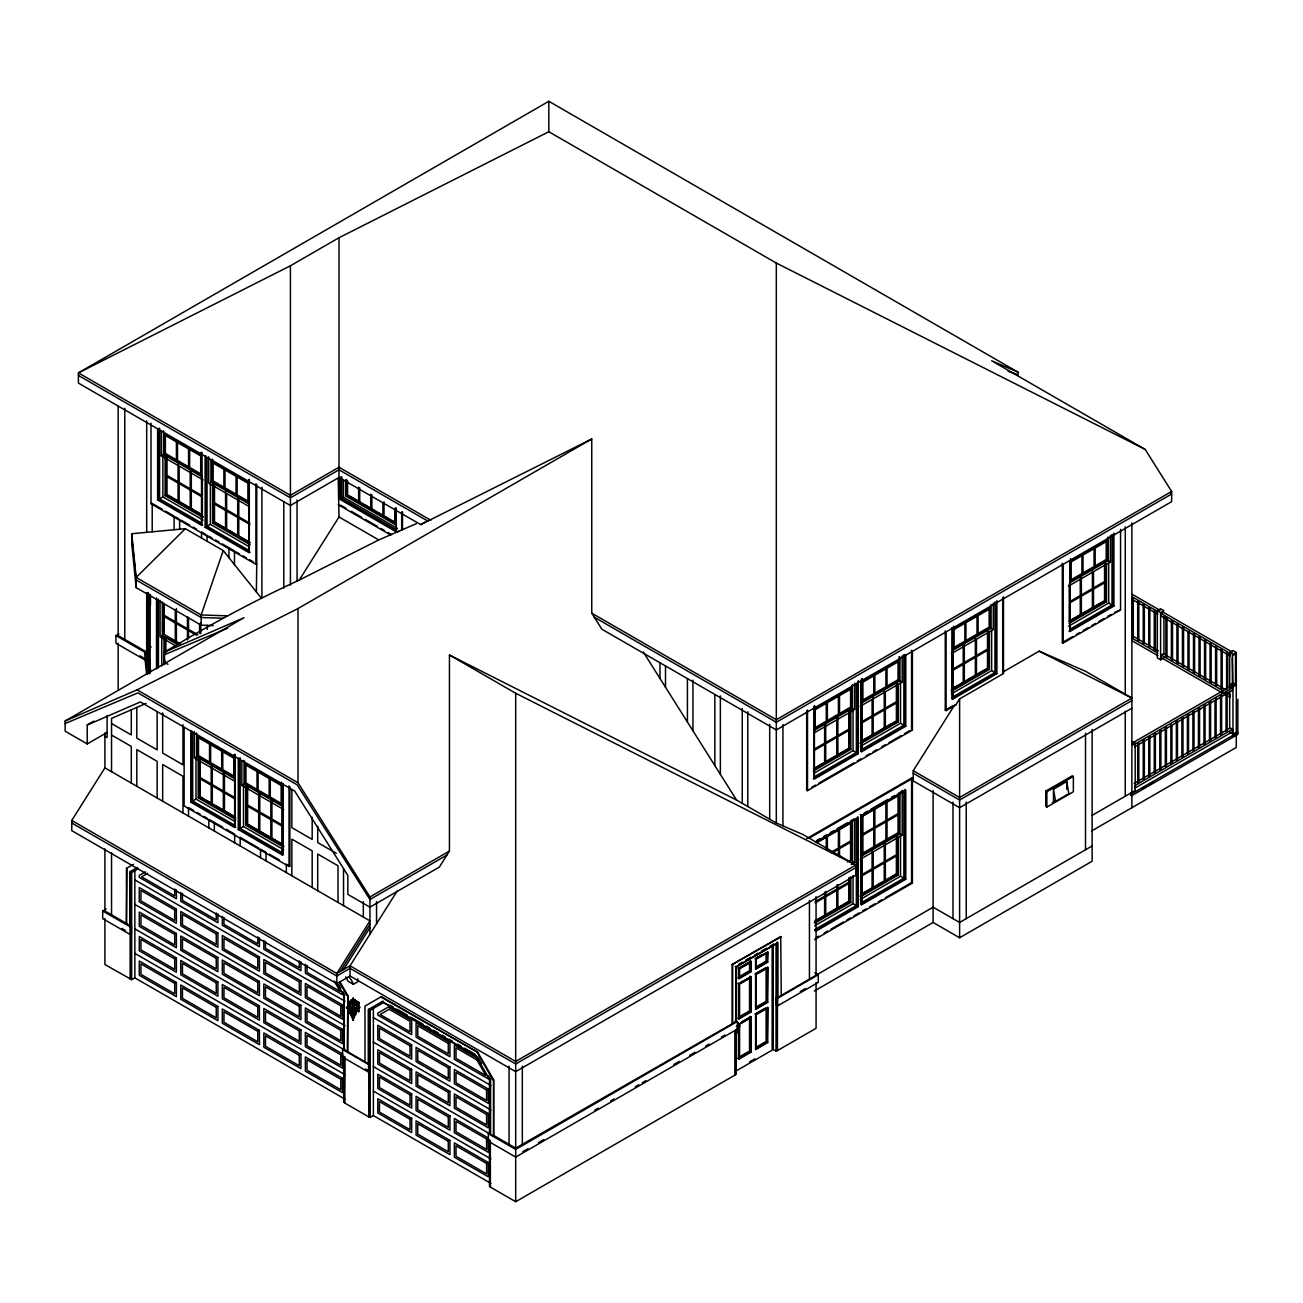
<?xml version="1.0" encoding="UTF-8"?>
<svg xmlns="http://www.w3.org/2000/svg" width="1303" height="1303" viewBox="0 0 1303 1303"><rect width="100%" height="100%" fill="white"/><g stroke="black" fill="none" stroke-linecap="round" stroke-linejoin="round"><path stroke-width="1.5" d="M352.347 1008.701L352.347 1002.74L350.882 1001.893L348.911 1006.73L352.657 1008.603L352.527 1002.675L350.882 1001.893M347.836 1007.887L353.097 1020.265L353.097 1015.688L355.377 1014.369L357.087 1009.516M353.227 998.831L355.719 1000.639L358.358 1007.121L353.097 1010.151L347.836 1007.121L350.458 1000.639L352.657 999.336L353.097 1011.698L346.484 1007.887L349.79 1005.216M353.341 999.092L350.458 1000.639L353.097 1002.154L353.097 999.58M353.422 998.945L352.999 998.049L352.852 999.417M353.65 1002.675L353.536 1008.603L353.65 1002.675L355.214 1001.86L357.266 1006.73L353.536 1008.603M353.194 999.173L353.357 998.098M353.699 1008.652L353.748 1002.707M358.358 1007.121L353.097 1020.265L353.08 1016.763M201.151 625.163L136.163 587.653L131.733 543.937L131.733 533.741L185.352 528.692L223.236 550.566L201.151 614.967L201.151 625.163L213.252 625.57M355.116 1013.832L357.12 1009.011L353.699 1010.981L353.748 1014.744L356.957 1008.88L355.312 1013.978L353.65 1014.679M356.957 1008.375L355.312 1013.115M350.263 1002.919C352.233 996.648 346.077 1014.288 350.979 1001.111M107.107 732.465L87.236 743.948L87.236 724.989L140.398 701.959L294.673 791.019L347.852 875.437L347.852 894.412L369.938 907.149L439.339 867.081L449.437 851.054L449.437 655.002L736.553 800.042L776.311 823.007L802.811 834.474L855.81 865.078L855.81 875.274L515.695 1071.652L350.051 976.012L336.809 983.667L71.779 830.646L71.779 820.45L104.908 767.858L104.908 732.889M167.94 664.302L164.536 662.331L164.536 652.135C208.105 625.603 253.01 601.367 299.25 580.096L339.008 516.982L338.177 478.331M340.164 971.533L369.938 924.25M343.503 969.595L369.938 927.638M397.106 891.105L350.051 965.816L336.809 973.455L71.779 820.45M1131.884 708.246L959.611 807.697L913.24 780.92L913.24 770.724L953.812 706.291M945.261 630.799L945.261 710.151L946.092 710.64L955.718 705.07L959.611 698.88L1003.505 673.537L1003.505 596.904M736.325 1026.438L738.492 1025.266L738.72 1026.503M185.352 528.692L136.163 577.441L136.163 587.653M353.781 1000.232L355.312 1001.013L356.957 1006.128L355.116 1001.176L353.667 1000.329M355.116 1001.176L357.136 1005.981M348.911 1009.141L352.494 1010.998L352.445 1014.744L350.882 1013.995L348.911 1009.141L352.347 1014.825L352.657 1010.867M350.882 1013.995L349.074 1009.011M353.699 1015.656L355.377 1014.369M352.69 999.352L350.816 1000.639L348.536 1007.121L353.097 1009.744L357.657 1007.121L355.377 1000.639L353.504 999.352M1018.148 372.251L548.824 101.292L78.408 372.886L78.408 383.082L290.422 505.499L339.008 477.452L420.722 524.62L591.741 438.964L591.741 613.159L601.823 629.186L776.311 729.924L1171.641 501.671L1171.641 491.475L1145.142 449.388L991.648 360.768L1018.148 372.251L1018.148 374.808L1008.147 371.306M430.821 520.255L339.008 467.24L290.422 495.303L78.408 372.886L290.422 265.779L339.008 237.732L548.824 131.733L776.311 263.059L1145.142 449.388M161.23 431.423L161.23 455.773L162.875 454.812L162.875 496.899L203.089 520.109M163.429 430.772L163.429 454.503L165.09 453.542M151.001 423.166L151.001 503.74L151.832 503.267M157.63 499.929L158.461 499.44L202.633 524.946L201.802 525.418L157.63 499.929L157.63 428.915M159.569 428.231L159.569 498.805L162.875 496.899M165.09 456.083L165.09 495.612L166.751 494.668M210.923 460.171L210.923 481.915L212.568 480.954L212.568 459.21M205.125 456.343L205.125 527.34L205.939 526.852L250.111 552.358M207.047 457.662L207.047 526.217L210.369 524.311L248.824 546.511M212.568 483.511L212.568 523.04L214.229 522.08L226.168 528.969M210.923 481.915L248.466 503.593L249.296 503.105L211.737 481.426L211.737 459.698M339.839 499.277L340.669 498.805L396.992 531.315L396.161 531.803L339.839 499.277L339.839 477.549M341.777 498.169L343.422 497.209L397.545 528.448L395.884 529.409L341.777 498.169L341.777 476.751M345.637 479.993L345.637 495.938L347.298 494.977M146.555 673.863L145.154 660.084L115.951 643.21L115.951 635.571L118.899 633.861M117.058 643.845L118.15 643.21M151.001 503.74L255.909 564.313L256.74 563.841L256.74 484.488M162.305 601.97L162.305 635.571L178.495 643.959M87.236 743.948L65.15 731.195L65.15 720.999L244.036 617.703L164.536 652.135M397.822 531.803L398.637 531.315M299.25 580.096L378.766 539.931L416.308 523.676M420.722 524.62L425.69 521.754M87.236 724.989L93.865 721.162M65.15 720.999L137.092 689.841L297.996 608.55L591.741 438.964M196.558 732.97L196.558 756.701L198.219 755.74M190.759 731.113L190.759 802.127L191.59 801.638L235.762 827.144M192.697 732.449L192.697 801.003L196.004 799.097L234.475 821.297M198.219 758.281L198.219 797.811L199.88 796.866L203.284 798.837M196.558 756.701L234.1 778.363L234.931 777.891L197.388 756.212L197.388 734.469M241.837 761.033L241.837 785.383L243.498 784.422L243.498 826.509L283.712 849.719M244.036 760.398L244.036 784.113L245.697 783.152M133.476 864.329L126.44 868.384L126.44 924.055L131.408 925.961L131.408 933.616L130.023 934.414L102.693 918.631L102.693 910.992L106.195 908.973M137.532 867.391L129.746 871.886L129.746 925.961M138.313 868.743L131.684 872.57L131.684 979.677L104.908 964.546L104.908 918.631M145.366 871.886L139.274 875.404L139.274 877.375L176.377 898.793L176.377 889.868M147.614 873.303L141.571 876.789L174.716 895.927L174.716 888.955M238.254 758.541L238.254 829.539L239.068 829.05L283.24 854.556L283.24 783.559M240.175 757.841L240.175 828.415L243.498 826.509M245.697 785.709L245.697 825.239L247.358 824.278L279.787 842.992M244.036 784.113L281.595 805.791L282.425 805.303L244.866 783.624L244.866 761.897M126.44 924.055L126.994 868.075M102.693 910.992L130.023 926.759L131.408 925.961M238.254 829.539L282.425 855.045L283.24 854.556M184.13 727.367L184.13 805.938L289.038 866.511L289.869 866.039L289.869 786.686M131.684 979.677L134.861 977.853L345.132 1099.243M369.938 934.251L369.938 896.953L449.437 851.054M446.913 855.061L369.938 899.51L297.165 784.813L137.923 692.87L65.15 723.54M1171.641 491.475L776.311 719.712L591.741 613.159M815.238 708.392L826.281 702.024M827.372 701.389L838.415 695.004M839.523 694.369L850.566 688M862.716 680.98L873.759 674.612M874.867 673.977L885.91 667.592M887.017 666.957L898.06 660.588M953.812 628.388L964.855 622.02M965.963 621.368L977.006 615M978.113 614.364L989.156 607.98M1070.871 560.811L1081.913 554.426M1083.021 553.791L1094.064 547.423M1095.171 546.788L1106.214 540.403M345.767 976.859A43.113 24.887 -60 0 1 347.852 981.11L353.374 984.302L357.788 981.745L357.788 978.765M814.847 972.771L818.268 974.742L818.268 982.397L777.679 1005.818L776.311 1005.02L776.311 997.365L777.956 997.365L777.956 942.541L736 966.777L736 1021.601L515.695 1148.155L493.609 1135.402L493.609 1079.731L477.778 1052.303L381.356 996.632L364.97 1006.095L364.97 1061.766L343.976 1049.648L343.976 995.573L344.806 995.085L342.819 991.648M347.298 1051.57L347.852 995.573L339.92 981.859M952.721 649.431L990.264 627.753L990.264 606.009M1069.763 581.838L1107.322 560.176L1107.322 538.432M851.673 686.029L851.673 707.757L814.131 729.436L814.961 729.924L852.504 708.246L852.504 684.531M899.151 656.631L899.151 680.345L861.609 702.024L862.439 702.496L899.982 680.834L899.982 657.103M991.094 604.511L991.094 628.225L953.552 649.904L953.552 626.189M1108.136 536.934L1108.136 560.648L1070.594 582.327L1070.594 558.612M814.489 732.726L854.703 709.516L854.703 683.147M860.224 706.324L902.197 682.104L902.197 655.735M951.337 653.731L993.293 629.496L993.293 603.126M1068.395 586.155L1110.351 561.919L1110.351 535.549M350.882 1001.03L352.347 1000.183M354.546 999.971L358.814 1002.43L352.771 999.092M353.097 1002.154L355.719 1000.639M346.484 1007.887L349.79 1005.981M346.484 1007.121L353.097 1010.933L359.709 1007.121L353.097 1011.698M353.846 1014.825L353.846 1011.128L357.266 1009.141M355.686 1010.151L358.814 1011.551L358.814 1002.43M813.577 749.518L824.62 743.15L824.62 725.299M349.106 1009.516L350.816 1014.369L352.494 1015.656L355.719 1014.369M354.221 1015.688L351.973 1015.672M813.577 750.805L824.62 744.42L824.62 762.271L813.577 768.656M383.001 1001.095L368.277 1009.597L368.277 1063.671L369.938 1063.671L369.938 1071.327L368.554 1072.125L342.608 1057.14L342.608 1049.485L344.806 1049.176L343.976 1049.648M818.463 766.148L821.884 764.177M825.304 762.206L842.357 752.352M845.777 750.381L849.181 748.411L850.843 749.355L850.843 709.842M860.827 741.684L876.186 732.823M879.606 730.853L891.561 723.947M953.649 688.098L957.053 686.127M960.474 684.156L963.878 682.186M967.298 680.215L984.368 670.361M1068.997 621.498L1086.05 611.644M1089.471 609.674L1092.891 607.703M1096.295 605.748L1101.41 602.784M814.18 769.584L850.012 748.883L850.012 711.34M859.964 743.15L897.506 721.471L897.506 683.912M951.06 690.541L988.602 668.879L988.602 631.32M1069.812 621.987L1105.661 601.286L1105.661 563.743M813.3 771.034L850.843 749.355M860.778 743.622L898.337 721.943L898.337 684.401M951.89 691.03L989.433 669.351L989.433 631.792M1068.949 623.453L1106.491 601.774L1106.491 564.215M814.587 772.842L853.058 750.642L856.364 752.548L856.364 683.994M860.322 746.44L900.536 723.23L903.859 725.136L903.859 654.562M951.434 693.847L991.648 670.622L994.955 672.543L994.955 601.97M1068.476 626.271L1108.69 603.045L1112.013 604.95L1112.013 534.377M856.364 752.548L814.408 776.783L814.408 706.193M903.859 725.136L861.886 749.355L861.886 678.782M994.955 672.543L952.998 696.763L952.998 628.209M1112.013 604.95L1070.04 629.186L1070.04 560.632M813.3 778.689L857.472 753.183L858.302 753.671L858.302 680.638M860.778 680.28L860.778 751.277L904.95 725.771L905.78 726.26L905.78 655.246M951.89 627.671L951.89 698.685L996.062 673.179L996.893 673.651L996.893 600.618M1068.949 631.092L1113.12 605.602L1113.935 606.074L1113.935 533.041M858.302 753.671L814.131 779.161L814.131 706.145M860.778 751.277L861.609 751.75L905.78 726.26M951.89 698.685L952.721 699.157L996.893 673.651M1113.935 606.074L1069.763 631.58L1069.763 560.567M1003.505 673.537L1002.691 672.218L1039.126 651.174L1085.513 671.257L1131.884 698.033L959.611 797.501L913.24 770.724M342.608 1057.14L343.976 1056.342M811.916 787.142L815.417 785.123M818.919 783.103L853.888 762.906M857.374 760.887L860.876 758.867M866.12 755.838L869.622 753.818M873.108 751.815L876.61 749.795M881.854 746.766L885.356 744.746M888.858 742.726L901.09 735.658M904.591 733.638L909.836 730.608M945.261 710.151L953.275 705.526M1062.32 563.222L1062.32 642.574L1072.76 636.548M1076.229 634.545L1079.715 632.525M1083.2 630.522L1088.412 627.509M1091.898 625.489L1095.383 623.486M1098.852 621.482L1104.081 618.469M1107.55 616.449L1111.036 614.446M1114.521 612.443L1120.564 609.902L1120.564 529.311M806.671 710.803L806.671 790.172L807.502 790.644L912.409 730.071L912.409 651.5M1062.32 642.574L1063.15 643.047L1120.564 609.902M342.608 1049.485L368.554 1064.47L369.938 1063.671M1157.308 610.716L1160.615 608.794L1163.937 610.716L1160.615 612.622L1157.308 610.716L1157.308 657.885L1160.615 659.807L1163.937 657.885M365.361 1069.014L369.938 1071.327M1161.168 613.583L1230.211 653.438L1230.211 655.995L1161.168 616.124L1161.168 613.583L1163.384 612.312L1232.426 652.168M344.529 1056.977L344.529 1102.892L344.806 1056.831M806.671 838.627L911.579 778.054L912.409 778.526L912.409 883.092L814.489 939.626M809.244 838.09L912.409 778.526M816.704 840.484L820.092 838.529M823.496 836.559L826.884 834.604M830.288 832.633L833.692 830.679M837.08 828.708L847.276 822.828M850.68 820.874L854.068 818.903M864.182 813.072L867.586 811.101M870.974 809.147L887.962 799.342M891.366 797.371L894.77 795.416M898.158 793.446L903.256 790.514M815.825 841.95L858.302 817.421L858.302 906.676L815.825 931.205M816.15 842.08L856.364 818.854L856.364 905.569L814.408 929.788M903.859 791.442L861.886 815.662L861.886 902.376L903.859 878.157L903.859 791.442L902.197 790.481M816.655 842.422L852.504 821.721L852.504 861.25L851.673 860.778L851.673 821.248M862.439 855.517L862.439 815.987L899.982 794.309L899.982 833.839L862.439 855.517L861.609 855.045L899.151 833.366L899.151 793.836M816.818 842.65L826.281 837.194L826.281 849.084M1226.758 692.887L1230.211 694.89L1230.211 697.431L1161.168 657.575L1161.168 655.018L1163.384 653.748L1225.52 689.629M380.802 996.958L477.778 1052.303M344.529 1102.892L368.83 1116.915L370.215 1117.388L373.375 1115.563L490.889 1183.401M832.112 851.673L838.415 848.025L838.415 830.174L827.372 836.542L827.372 850.436M832.112 852.944L838.415 849.295L838.415 855.257M847.422 861.967L850.566 860.143L850.566 842.292L839.523 848.66L839.523 856.592M1131.884 700.591L959.611 800.042L913.24 773.265M851.217 864.557L854.703 862.537L854.703 819.929M860.224 859.345L902.197 835.109L902.197 792.517M855.81 867.635L515.695 1063.997L350.051 968.357L336.809 976.012L71.779 823.007M490.579 1079.242L490.579 1133.333L489.749 1133.805L489.749 1079.731L490.579 1079.242L488.592 1075.806M1229.657 687.87L1229.657 652.494L1232.98 650.572L1236.286 652.494L1236.286 732.123L1232.98 734.029L1229.657 732.123M493.609 1135.402L493.609 1079.731M1229.657 652.494L1232.98 654.399L1236.286 652.494M1232.377 685.248L1232.377 655.328L1235.505 654.204L1235.505 684.368M815.157 901.627L824.62 896.155L824.62 892.197M815.157 902.898L824.62 897.441L824.62 915.292L815.157 920.749M732.139 1023.197L732.139 964.546L780.725 936.482L781.279 995.459L777.956 997.365M732.139 964.546L781.279 936.808M738.671 964.269L742.173 962.249M745.658 960.23L750.903 957.2M754.404 955.18L757.906 953.161M761.392 951.157L766.636 948.128M770.138 946.108L773.64 944.089M815.059 921.123L840.663 906.351M844.067 904.38L847.487 902.409M862.537 893.711L872.782 887.799M877.896 884.851L881.317 882.88M884.721 880.909L888.141 878.939M891.561 876.968L896.676 874.004L898.337 874.965L898.337 837.406M814.18 922.589L850.012 901.904L850.012 878.189M859.964 896.155L897.506 874.492L897.506 836.933M815.01 923.061L850.843 902.376L850.843 876.691M860.778 896.643L898.337 874.965M756.782 957.64L761.994 954.627M1045.755 791.116L1072.255 775.822L1073.363 776.458L1073.363 791.768L1046.863 807.062L1045.755 806.427L1045.755 791.116L1046.863 791.768L1073.363 776.458M737.938 967.885L739.045 968.52L751.179 961.516L751.179 971.712L739.045 978.716L737.938 978.081L750.072 971.077L751.179 971.712M755.056 958.633L767.744 951.939L767.744 962.151L755.593 969.155L767.19 961.826L767.744 951.939M814.587 925.863L853.058 903.647L856.364 905.569M860.322 899.461L900.536 876.235L903.859 878.157M1132.437 742.987L1230.211 686.534L1232.426 687.821L1232.426 690.362L1134.652 746.814L1134.652 744.257L1232.426 687.821M1053.475 789.211L1066.734 781.556L1068.835 793.706L1055.593 801.361L1053.475 800.693L1053.475 789.211L1055.593 801.361M1131.884 745.218L1135.19 743.313L1135.19 790.481L1091.93 815.466M1232.98 686.86L1236.286 684.938L1232.98 683.033L1229.657 684.938L1232.98 686.86L1232.98 734.029M814.994 930.717L857.472 906.204L858.302 906.676M860.778 904.298L904.95 878.792L905.78 879.264L905.78 790.009L861.609 815.515L861.609 904.771L860.778 904.298L860.778 815.026M861.609 904.771L905.78 879.264M756.229 967.526L766.636 961.516L767.744 962.151M815.417 938.127L818.919 936.108M824.164 933.078L827.649 931.075M831.151 929.055L843.399 921.987M846.885 919.967L850.387 917.947M853.888 915.928L859.133 912.898M862.619 910.878L866.12 908.859M869.622 906.839L874.867 903.81M878.369 901.79L881.854 899.77M885.356 897.751L911.579 882.62L912.409 883.092M740.218 982.511L751.179 976.81L751.179 1011.877L739.045 1018.897L737.938 1018.246L748.345 1012.236M765.464 967.934L755.056 973.944L767.744 967.249L767.744 1002.316L755.593 1009.32L767.19 1001.991L767.744 967.249M1052.384 802.599L1055.691 800.693M737.938 983.179L739.045 983.83L751.179 976.81M736 1021.601L735.169 1021.129L737.384 1021.438L737.384 1029.093L515.695 1157.08L488.364 1141.298L488.364 1133.643L490.579 1133.333M488.364 1141.298L489.749 1140.5M1134.18 783.429L1230.211 727.986L1232.426 729.257L1232.426 731.797L1134.652 788.25L1134.652 785.709L1232.426 729.257M756.229 1007.691L766.636 1001.681L767.744 1002.316M488.364 1133.643L515.695 1149.425L737.384 1021.438M776.311 997.365L777.679 998.163L818.268 974.742M1237.85 699.288L1237.85 734.403L1131.884 795.596L1130.776 794.944L1130.776 793.038L1131.884 793.674L1237.85 732.498M1130.776 794.944L1131.884 794.309M1142.324 788.282L1145.809 786.279M1149.279 784.259L1152.764 782.256M1210.194 749.111L1213.663 747.091M1232.801 736.048L1236.286 734.029L1236.286 747.433L1091.784 830.858M741.961 1021.666L750.626 1016.666L750.626 1051.716L738.492 1058.736L738.492 1023.034M765.464 1008.099L755.056 1014.109L767.744 1007.414L767.744 1042.481L755.593 1049.485L767.19 1042.156L767.744 1007.414M737.938 1023.36L739.045 1023.995L751.179 1016.975L751.179 1052.042L739.045 1059.062L737.938 1058.427L750.072 1051.407L751.179 1052.042M522.731 1151.738L528.008 1148.692M538.546 1142.617L543.823 1139.571M594.803 1110.123L598.321 1108.104M610.635 1101.002L614.153 1098.966M635.245 1086.783L638.763 1084.747M642.281 1082.728L645.783 1080.692M673.912 1064.453L679.189 1061.408M689.743 1055.316L695.02 1052.27M705.558 1046.179L709.076 1044.159M721.39 1037.058L724.908 1035.022M800.254 991.518L805.515 988.472M735.169 1033.865L738.492 1031.96M814.359 991.013L933.111 922.459L959.611 937.769L1092.126 861.25L1092.126 729.419M490.303 1187.049L490.303 1141.135L490.303 1187.049L515.695 1201.708L735.446 1074.828L735.446 1030.934M1092.126 845.956L959.611 922.459L933.111 907.165L781.279 995.459M756.229 1047.856L764.91 1042.84M749.697 1061.831L754.877 1058.834M735.25 1071.441L773.265 1049.501L776.034 1051.081L777.419 1050.609L816.069 1028.295L816.069 982.397M735.169 1030.771L735.169 1074.682L736.276 1074.047L736.276 1029.582M227.569 628.225L164.536 654.692M146.05 703.425L111.537 718.376L111.537 771.685M352.527 1002.675L352.494 1008.652M348.911 1006.73L351.077 1001.828L349.074 1006.682L352.657 1008.603M148.135 592.604L148.135 647.054L151.246 646.956M146.864 592.702L146.864 647.477L148.037 647.428L150.285 669.514M227.39 615.847L201.151 614.967L136.163 577.441L131.733 533.741M223.35 618.257L201.151 617.508L136.163 579.998L131.733 536.282M350.882 1013.115L349.237 1008.375M357.266 1006.73L355.116 1001.828L357.12 1006.682M1039.126 651.174L1131.884 698.033M449.437 655.002L515.695 693.261L855.81 865.078L515.695 1061.44L350.051 965.816L350.051 976.012M355.963 1009.988L358.814 1011.551M1170.811 493.544L1171.641 494.016L776.311 722.269L594.266 617.166M1106.491 559.687L1108.136 560.648M1108.69 560.974L1110.351 561.919M1132.454 594.445L1160.061 610.39M1131.965 596.725L1157.862 611.661M1131.965 599.266L1157.862 614.218M1232.377 657.885L1232.98 685.443M1104.83 600.813L1106.491 601.774M1132.454 635.897L1158.334 650.832M1131.965 638.161L1157.862 653.112M1161.168 655.018L1223.305 690.899M1131.965 640.718L1157.862 655.653M989.433 627.264L991.094 628.225M991.648 628.551L993.293 629.496M1131.884 741.391L1135.19 743.313M987.772 668.39L989.433 669.351M954.887 704.597L955.718 705.07M898.337 679.873L899.982 680.834M902.197 682.104L900.536 681.143L900.536 723.23M896.676 720.999L898.337 721.943M912.409 730.071L911.579 729.599L911.579 650.246M850.843 707.285L852.504 708.246M428.296 521.347L339.008 469.797L290.422 497.844L78.408 375.443M350.719 496.964L360.996 502.893M364.433 504.88L374.71 510.809M378.131 512.779L381.567 514.766M384.988 516.737L388.424 518.724M391.845 520.695L395.265 522.682M396.161 524.148L346.468 495.466L346.468 479.52M345.637 495.938L395.33 524.62L395.33 508.691M340.751 505.238L345.995 508.251M351.24 511.281L361.713 517.324M365.198 519.343L377.414 526.396M380.916 528.415L384.401 530.435M387.887 532.455L391.389 534.458L390.558 534.947L338.177 504.701M898.337 832.878L899.982 833.839M902.197 835.109L900.536 834.164L900.536 876.235M860.224 814.717L862.439 815.987M339.008 516.982L378.766 539.931M858.302 817.421L857.472 816.948L857.472 906.204M165.367 434.257L176.41 440.626M177.517 441.261L188.56 447.646M189.652 448.281L200.695 454.649M212.845 461.669L223.888 468.038M224.996 468.673L236.038 475.058M237.146 475.693L248.189 482.061M201.802 475.693L164.259 454.014L164.259 432.27M163.429 454.503L200.971 476.165L200.971 452.45M161.23 455.773L203.187 479.993M248.922 506.395L208.708 483.185L208.708 456.816M853.058 861.576L854.703 862.537M249.834 523.187L238.791 516.819L238.791 498.968M249.834 524.474L238.791 518.089L238.791 535.94L249.834 542.325M168.445 495.645L171.866 497.616M175.27 499.586L192.339 509.44M195.759 511.411L199.164 513.382M229.589 530.94L232.993 532.911M236.413 534.881L239.833 536.852M243.238 538.823L250.062 542.765M203.463 516.819L165.921 495.14L165.921 457.581M249.231 543.253L213.399 522.552L213.399 485.009M165.09 495.612L202.633 517.291M212.568 523.04L250.111 544.703M159.569 498.805L201.525 523.04L201.525 452.45M207.047 526.217L249.02 550.452L249.02 479.879M205.125 527.34L249.296 552.83L249.296 479.39M850.843 902.376L849.181 901.415L849.181 877.701M162.305 509.31L152.207 503.479L152.207 531.819M165.676 511.265L174.113 516.118L174.113 529.751M175.482 516.916L178.25 518.513M181.312 520.288L189.733 525.158M193.105 527.096L196.476 529.034M205.662 534.344L201.525 531.966L201.525 538.041M208.741 536.119L212.112 538.058M215.467 540.012L218.839 541.95M222.21 543.905L234.475 550.974L234.475 564.606M236.152 551.951L239.524 553.889M242.895 555.844L246.267 557.782M249.639 559.736L253.01 561.674M256.74 563.841L256.382 591.953M197.991 634.822L188.528 629.365L188.528 617.459M196.427 635.18L188.528 630.636L188.528 638.568M751.179 961.516L750.072 960.865L750.072 971.077M181.117 644.203L176.394 641.467L176.394 623.616L187.437 630L187.437 639.92M162.305 635.571L179.374 645.425M735.169 966.289L736 966.777M175.84 645.93L160.09 636.841L160.09 600.341M148.884 673.7L146.685 652.037L118.15 635.571L118.15 406.422M115.951 635.571L145.154 652.428L147.353 674.091M139.975 655.816L145.008 658.715M751.179 1011.877L750.072 1011.242L750.072 976.175M751.179 1016.975L750.072 1016.34L750.072 1051.407M766.636 1041.846L767.744 1042.481M137.092 689.841L297.996 782.745L369.938 896.953M198.496 736.456L209.539 742.824M210.646 743.459L221.689 749.844M222.78 750.479L233.823 756.848M245.974 763.867L257.017 770.236M258.124 770.887L269.167 777.256M270.275 777.891L281.318 784.276M234.573 781.181L194.359 757.971L194.359 731.602M241.837 785.383L283.793 809.619M111.537 723.54L131.294 734.957L131.294 709.809M336.321 853.318L317.704 842.569L317.704 826.281M235.485 797.973L224.442 791.605L224.442 773.754M235.485 799.244L224.442 792.875L224.442 810.727L235.485 817.095M111.537 735.022L131.294 746.424L131.294 783.087M104.908 736.293L107.107 737.563L107.107 715.396M206.705 800.808L210.109 802.778M215.239 805.726L235.713 817.551M234.882 818.023L199.05 797.338L199.05 759.779M284.07 846.429L246.528 824.75L246.528 787.207M198.219 797.811L235.762 819.489M245.697 825.239L283.24 846.901M192.697 801.003L234.654 825.239L234.654 754.649M240.175 828.415L282.148 852.651L282.148 784.08M190.759 802.127L234.931 827.617L234.931 754.176M193.577 810.433L188.495 807.502L188.495 816.118M196.965 812.388L200.353 814.359M203.74 816.313L207.128 818.268M210.19 820.043L222.797 827.307M226.185 829.262L234.654 834.164L234.654 842.764M258.808 848.106L240.175 837.34L240.175 845.956M269.412 854.214L279.559 860.078M287.523 864.671L289.869 866.039M104.908 767.858L369.938 920.863L336.809 973.455L336.809 983.667M389.939 1005.102L393.408 1007.105M396.878 1009.108L407.285 1015.118M410.754 1017.122L422.905 1024.125M426.374 1026.129L429.843 1028.132M433.313 1030.136L438.508 1033.149M441.978 1035.152L445.447 1037.139M448.916 1039.142L452.385 1041.146M457.597 1044.159L461.067 1046.162M464.536 1048.166L474.944 1054.176M382.17 1001.567L475.856 1055.658L489.749 1079.731M476.214 1056.179L383.457 1002.626L370.215 1010.281L370.215 1117.388M477.566 1058.394L454.356 1045.006L454.356 1059.29L488.234 1078.835L488.234 1076.864M355.686 1004.792L359.709 1007.121M355.686 1005.574L359.709 1007.887M134.861 879.916L345.132 1001.323M373.375 1017.627L490.889 1085.48M350.458 1014.369L353.097 1015.688M134.861 904.396L345.132 1025.803M373.375 1042.107L490.889 1109.961M126.994 923.729L104.908 910.992L104.908 848.872M134.861 928.876L343.373 1049.273M364.97 1061.766L368.277 1063.671M373.375 1066.587L493.055 1135.727M121.83 928.404L125.218 930.358M134.861 953.373L345.132 1074.763M373.375 1091.083L490.889 1158.921M344.806 1102.729L343.699 1102.094L343.699 1057.629M490.579 1186.886L489.472 1186.251L489.472 1139.767M350.816 1014.369L352.494 1015.656M223.236 550.566L261.121 597.882M643.307 651.989L736.553 800.042M477.224 1052.612L493.055 1080.057M477.664 1056.896L481.638 1063.769M339.366 982.185L347.298 995.899M338.845 984.775L340.832 988.211M336.044 981.81L343.976 995.573M334.138 980.98L340.164 991.436L307.019 972.299L307.019 965.328M350.263 1011.356L350.979 1013.148M148.135 647.054L150.594 671.354M146.864 647.477L149.519 673.57L149.519 594.461M146.685 659.676L147.288 665.589M353.097 1010.933L353.097 1015.9M1232.98 654.399L1232.98 655.67M1229.657 690.834L1229.657 728.198M1227.719 653.275L1227.719 688.277M1227.149 692.137L1227.149 731.016L1226.042 731.667L1226.042 692.773M1226.612 652.64L1226.612 689.58M1222.198 650.083L1222.198 688.978L1221.09 688.342L1221.09 649.448M1221.628 695.313L1221.628 734.208L1220.52 734.843L1220.52 695.949M1216.676 646.907L1216.676 685.785L1215.569 685.15L1215.569 646.255M1216.106 698.506L1216.106 737.4L1214.999 738.035L1214.999 701.095M1205.633 640.522L1205.633 679.417L1204.526 678.782L1204.526 639.887M1205.063 704.874L1205.063 743.769L1203.956 744.404L1203.956 705.526M1200.112 637.33L1200.112 676.224L1199.004 675.589L1199.004 636.695M1194.59 634.154L1194.59 673.048L1193.483 672.397L1193.483 633.519M1194.02 711.259L1194.02 750.153L1192.913 750.789L1192.913 711.894M1189.069 630.961L1189.069 669.856L1187.961 669.221L1187.961 632.264M1182.977 717.627L1182.977 756.522L1181.886 757.157L1181.886 718.279M1178.026 624.593L1178.026 663.471L1176.918 662.836L1176.918 623.942M1177.456 720.82L1177.456 759.714L1176.365 760.349L1176.365 721.455M1171.934 725.95L1171.934 762.906L1170.843 763.542L1170.843 724.647M1166.983 618.208L1166.983 657.103L1165.876 656.468L1165.876 617.573M1166.413 727.204L1166.413 766.083L1165.322 766.718L1165.322 727.84M1163.937 616.612L1163.937 653.959M1160.615 612.622L1160.615 659.807M1155.37 611.498L1155.37 650.392L1154.263 649.757L1154.263 610.863M1155.37 733.573L1155.37 772.467L1154.279 773.102L1154.279 734.208M1144.327 605.129L1144.327 644.024L1143.22 643.373L1143.22 604.494M1144.327 739.941L1144.327 778.836L1143.236 779.471L1143.236 740.593M1138.806 601.937L1138.806 640.832L1137.698 640.196L1137.698 601.302M1133.284 598.745L1133.284 637.639L1132.177 637.004L1132.177 598.11M1131.884 522.992L1131.884 792.403M1131.884 793.674L1131.884 807.697M1125.255 526.803L1125.255 694.971M1125.255 711.161L1125.255 796.231M1113.12 534.588L1113.12 605.602M1108.69 562.977L1108.69 603.045M1104.553 563.678L1104.553 581.529L1093.51 587.897L1093.51 572.033M1092.403 570.681L1092.403 588.549L1081.36 594.917L1081.36 577.066M1085.513 733.247L1085.513 849.784M1080.252 577.701L1080.252 595.552L1069.209 601.937L1069.209 584.07M1066.734 781.556L1066.734 789.211M1063.15 564.476L1063.15 643.047M1046.863 791.768L1046.863 807.062M1002.691 597.523L1002.691 672.218M996.062 602.181L996.062 673.179M991.648 630.554L991.648 670.622M987.495 631.255L987.495 649.106L976.452 655.49L976.452 639.61M975.361 638.275L975.361 656.126L964.318 662.494L964.318 644.643M966.24 802.094L966.24 918.631M963.21 645.278L963.21 663.129L952.167 669.514L952.167 651.663M959.611 698.88L959.611 937.769M952.998 802.094L952.998 918.631M952.721 628.16L952.721 699.157M946.092 632.053L946.092 710.64M933.111 790.628L933.111 922.459M911.579 778.054L911.579 882.62M904.95 654.774L904.95 725.771M904.95 789.537L904.95 878.792M896.399 683.847L896.399 701.698L885.356 708.083L885.356 692.219M896.399 836.868L896.399 854.719L885.356 861.104L885.356 843.236M884.248 690.867L884.248 708.718L873.205 715.086L873.205 697.235M884.248 843.888L884.248 861.739L873.205 868.107L873.205 852.243M872.098 699.858L872.098 715.738L861.055 722.106L861.055 704.255M872.098 850.892L872.098 868.743L861.055 875.127L861.055 857.276M862.439 678.782L862.439 702.496M861.609 678.716L861.609 751.75M857.472 682.186L857.472 753.183M853.058 708.555L853.058 750.642M853.058 875.6L853.058 903.647M849.181 712.839L849.181 748.411M848.921 711.275L848.921 729.126L837.878 735.495L837.878 717.644M848.921 878.173L848.921 882.131L837.878 888.516L837.878 884.542M836.77 718.279L836.77 736.13L825.727 742.515L825.727 724.663M836.77 885.177L836.77 889.151L825.727 895.519L825.727 891.561M816.069 896.594L816.069 974.742M814.961 706.193L814.961 729.924M809.44 900.422L809.44 978.569M807.502 710.054L807.502 790.644M782.94 724.468L782.94 825.874M777.679 998.163L777.679 1005.818M777.419 1004.711L777.419 1050.609M777.142 942.069L777.142 996.893M777.142 1004.548L777.142 1050.446M776.311 263.059L776.311 823.007M776.034 1051.081L776.034 943.975L736.276 966.924L736.276 1021.487M773.265 944.398L773.265 1049.501M772.158 945.783L772.158 1048.85M769.682 724.37L769.682 819.18M755.593 958.959L755.593 969.155M755.593 974.253L755.593 1009.32M755.593 1014.434L755.593 1049.485M750.626 976.484L750.626 1011.551L738.492 1018.571L738.492 983.504M747.775 711.731L747.775 806.524M742.254 708.539L742.254 803.348M739.045 968.52L739.045 978.716M739.045 983.83L739.045 1018.897M739.045 1023.995L739.045 1059.062M732.693 964.855L732.693 1023.506M720.364 695.867L720.364 774.34M714.842 694.776L714.842 765.561M692.935 680.133L692.935 730.788M687.414 678.537L687.414 722.025M665.507 665.719L665.507 687.251M659.986 662.69L659.986 678.488M548.824 101.292L548.824 131.733M522.324 1066.18L522.324 1144.327M515.695 693.261L515.695 1148.155M515.695 1149.425L515.695 1201.708M509.066 1066.18L509.066 1144.327M489.472 1079.145L489.472 1133.708M402.513 511.965L402.513 529.653M401.682 511.884L401.682 530.126M396.161 508.089L396.161 531.803M395.884 507.991L395.884 529.409M395.053 508.203L395.053 522.242L384.01 515.858L384.01 501.834M382.903 503.202L382.903 515.222L371.86 508.854L371.86 494.814M376.551 901.595L376.551 923.729M373.375 1008.457L373.375 1115.563M370.752 494.179L370.752 508.203L359.709 501.834L359.709 487.811M369.107 1009.125L369.107 1063.199M369.107 1070.854L369.107 1116.752M368.83 1071.017L368.83 1116.915M368.554 1064.47L368.554 1072.125M363.309 901.611L363.309 917.035M358.618 487.175L358.618 501.199L347.575 494.814L347.575 480.791M358.537 1002.593L358.537 1011.698M347.852 995.573L347.852 1051.244M343.699 994.987L343.699 1049.55M343.422 479.699L343.422 497.209M343.536 868.971L343.536 905.634M342.461 992.707L342.461 994.678L305.358 973.26L305.358 964.334M340.669 477.061L340.669 498.805M339.008 237.732L339.008 477.452M338.014 902.442L338.014 865.778L317.704 854.051L317.704 890.715M312.183 817.29L312.183 839.393L291.856 827.649L291.856 789.585M312.183 887.522L312.183 850.859L291.856 839.132L291.856 875.795M300.944 961.777L300.944 970.702L263.841 949.284L263.841 940.359M299.283 960.865L299.283 967.836L265.486 948.323L265.486 941.352M297.996 608.55L297.996 782.745M297.051 500.075L297.051 581.366M290.422 265.779L290.422 585.194M289.038 785.921L289.038 866.511M286.334 864.003L286.334 872.603M283.793 501.867L283.793 588.06M282.963 807.534L282.963 825.385L271.92 819.017L271.92 801.166M282.425 784.031L282.425 855.045M281.595 782.061L281.595 805.791M270.829 800.531L270.829 818.382L259.786 811.997L259.786 794.146M266.024 860.876L266.024 852.26L260.502 849.084L260.502 857.683M261.903 487.224L261.903 597.54M259.427 937.802L259.427 946.727L222.324 925.309L222.324 916.384M258.678 793.511L258.678 811.362L247.635 804.993L247.635 787.142M257.766 936.89L257.766 943.861L223.969 924.364L223.969 917.393M255.909 483.722L255.909 564.313M248.466 479.862L248.466 503.593M239.068 758.053L239.068 829.05M237.7 498.332L237.7 516.183L226.657 509.799L226.657 493.935M234.1 754.649L234.1 778.363M228.953 547.797L228.953 557.717M225.549 491.312L225.549 509.164L214.506 502.795L214.506 484.944M223.334 773.119L223.334 790.97L212.291 784.585L212.291 766.734M217.894 913.843L217.894 922.768L180.791 901.334L180.791 892.408M216.249 912.931L216.249 919.902L182.453 900.389L182.453 893.418M214.229 484.521L214.229 522.08M214.343 822.421L214.343 831.037M211.184 766.099L211.184 783.95L200.141 777.582L200.141 759.73M210.369 482.224L210.369 524.311M208.822 819.245L208.822 827.845M207.307 625.359L207.307 629.414M207.047 535.142L207.047 541.217M205.939 455.855L205.939 526.852M202.356 477.924L202.356 495.775L191.313 489.407L191.313 471.556M201.802 452.402L201.802 525.418M200.678 623.323L200.678 633.47M200.401 623.453L200.401 633.535M199.848 623.648L199.848 633.535M199.88 761.278L199.88 796.866M199.571 623.828L199.571 631.76M196.004 757.01L196.004 799.097M191.59 730.641L191.59 801.638M190.205 470.92L190.205 488.772L179.162 482.387L179.162 466.523M187.437 616.824L187.437 628.714L176.394 622.345L176.394 608.452M182.974 724.712L182.974 764.796L162.663 753.053L162.663 712.871M182.974 812.925L182.974 776.262L162.663 764.535L162.663 801.198M179.635 519.311L179.635 529.23M178.055 463.901L178.055 481.752L167.012 475.383L167.012 457.516M175.286 609.804L175.286 621.71L164.243 615.325L164.243 603.436M165.888 638.6L165.888 652.494M164.797 638.665L164.797 652.494M164.797 660.409L164.797 664.367M163.966 637.167L163.966 664.839M163.136 603.468L163.136 635.098M161.751 635.897L161.751 665.947M158.461 428.443L158.461 499.44M158.445 599.233L158.445 667.788M157.337 599.38L157.337 668.358M157.142 711.568L157.142 749.876L136.815 738.149L136.815 707.415M157.142 798.006L157.142 761.343L136.815 749.616L136.815 786.279M156.507 597.833L156.507 668.83M150.464 594.754L150.464 604.901M149.878 594.233L149.878 673.407M148.037 592.653L148.037 647.428M146.685 420.869L146.685 532.324M146.685 593.174L146.685 652.037M145.154 652.428L145.154 660.084M134.861 870.746L134.861 977.853M130.577 871.398L130.577 925.488M130.577 933.143L130.577 979.042M130.3 933.306L130.3 979.205M130.023 926.759L130.023 934.414M124.779 408.23L124.779 639.382M118.15 645.213L118.15 689.124M111.537 852.699L111.537 914.804M348.438 976.696A43.113 24.887 -60 0 1 353.374 984.302M737.661 1027.204L738.068 1029.403L739.811 1026.031L737.661 1027.204M826.281 703.294L815.238 709.679L815.238 727.53L826.281 721.145L826.281 703.294M838.415 696.291L827.372 702.659L827.372 720.51L838.415 714.142L838.415 696.291M850.566 689.271L839.523 695.655L839.523 713.507L850.566 707.122L850.566 689.271M873.759 675.882L862.716 682.267L862.716 700.118L873.759 693.733L873.759 675.882M885.91 668.879L874.867 675.247L874.867 693.098L885.91 686.73L885.91 668.879M898.06 661.859L887.017 668.227L887.017 686.078L898.06 679.71L898.06 661.859M964.855 623.29L953.812 629.658L953.812 647.51L964.855 641.141L964.855 623.29M977.006 616.27L965.963 622.655L965.963 640.506L977.006 634.121L977.006 616.27M989.156 609.267L978.113 615.635L978.113 633.486L989.156 627.118L989.156 609.267M1081.913 555.713L1070.871 562.082L1070.871 579.933L1081.913 573.564L1081.913 555.713M1094.064 548.693L1083.021 555.062L1083.021 572.913L1094.064 566.544L1094.064 548.693M1106.214 541.673L1095.171 548.058L1095.171 565.909L1106.214 559.524L1106.214 541.673M836.77 737.417L825.727 743.785L825.727 761.636L836.77 755.268L836.77 737.417M848.921 730.397L837.878 736.765L837.878 754.616L848.921 748.248L848.921 730.397M872.098 717.008L861.055 723.377L861.055 741.228L872.098 734.859L872.098 717.008M884.248 709.988L873.205 716.373L873.205 734.224L884.248 727.84L884.248 709.988M896.399 702.985L885.356 709.353L885.356 727.204L896.399 720.836L896.399 702.985M963.21 664.416L952.167 670.784L952.167 688.635L963.21 682.267L963.21 664.416M975.361 657.396L964.318 663.764L964.318 681.616L975.361 675.247L975.361 657.396M987.495 650.376L976.452 656.761L976.452 674.612L987.495 668.227L987.495 650.376M1080.252 596.823L1069.209 603.208L1069.209 621.059L1080.252 614.674L1080.252 596.823M1092.403 589.819L1081.36 596.188L1081.36 614.039L1092.403 607.67L1092.403 589.819M1104.553 582.799L1093.51 589.184L1093.51 607.035L1104.553 600.65L1104.553 582.799M388.457 1006.958L377.805 1013.115L377.805 1015.086L411.667 1034.631L411.667 1020.347L388.457 1006.958M389.157 1009.271L380.101 1014.5L410.005 1031.764L410.005 1021.308L389.157 1009.271M850.566 823.154L839.523 829.539L839.523 847.39L850.566 841.005L850.566 823.154M873.759 809.766L862.716 816.15L862.716 834.001L873.759 827.617L873.759 809.766M885.91 802.762L874.867 809.13L874.867 826.982L885.91 820.613L885.91 802.762M898.06 795.742L887.017 802.127L887.017 819.978L898.06 813.593L898.06 795.742M873.759 828.903L862.716 835.272L862.716 853.123L873.759 846.755L873.759 828.903M885.91 821.884L874.867 828.268L874.867 846.119L885.91 839.735L885.91 821.884M898.06 814.88L887.017 821.248L887.017 839.099L898.06 832.731L898.06 814.88M836.77 890.421L825.727 896.806L825.727 914.657L836.77 908.272L836.77 890.421M848.921 883.418L837.878 889.786L837.878 907.637L848.921 901.269L848.921 883.418M872.098 870.029L861.055 876.398L861.055 894.249L872.098 887.88L872.098 870.029M884.248 863.009L873.205 869.378L873.205 887.229L884.248 880.861L884.248 863.009M896.399 855.99L885.356 862.374L885.356 880.225L896.399 873.841L896.399 855.99M750.626 961.191L738.492 968.21L738.492 978.406L750.626 971.386L750.626 961.191M749.534 963.096L739.583 968.846L739.583 976.484L749.534 970.751L749.534 963.096M766.099 953.535L756.147 959.285L756.147 966.924L766.099 961.191L766.099 953.535M1138.806 743.133L1137.714 743.769L1137.714 782.663L1138.806 782.028L1138.806 743.133M1149.849 736.765L1148.757 737.4L1148.757 776.295L1149.849 775.643L1149.849 736.765M1160.892 730.38L1159.8 731.016L1159.8 769.91L1160.892 769.275L1160.892 730.38M1188.499 714.451L1187.408 715.086L1187.408 753.981L1188.499 753.329L1188.499 714.451M1199.542 708.066L1198.434 708.702L1198.434 747.596L1199.542 746.961L1199.542 708.066M1210.585 701.698L1209.477 702.333L1209.477 741.228L1210.585 740.593L1210.585 701.698M749.534 978.406L739.583 984.14L739.583 1016.666L749.534 1010.916L749.534 978.406M766.099 968.846L756.147 974.579L756.147 1007.089L766.099 1001.355L766.099 968.846M749.534 1018.571L739.583 1024.305L739.583 1056.831L749.534 1051.081L749.534 1018.571M766.099 1009.011L756.147 1014.744L756.147 1047.254L766.099 1041.52L766.099 1009.011M737.107 1028.93L736.553 1031.797L737.107 1028.93M1149.849 608.322L1148.741 607.67L1148.741 646.565L1149.849 647.2L1149.849 608.322M1172.505 621.401L1171.397 620.765L1171.397 659.644L1172.505 660.295L1172.505 621.401M1183.547 627.769L1182.44 627.134L1182.44 666.028L1183.547 666.664L1183.547 627.769M1211.155 643.715L1210.047 643.079L1210.047 681.974L1211.155 682.609L1211.155 643.715M176.41 441.896L165.367 435.528L165.367 453.379L176.41 459.747L176.41 441.896M188.56 448.916L177.517 442.548L177.517 460.399L188.56 466.767L188.56 448.916M200.695 455.936L189.652 449.551L189.652 467.402L200.695 473.787L200.695 455.936M223.888 469.324L212.845 462.94L212.845 480.791L223.888 487.175L223.888 469.324M236.038 476.328L224.996 469.96L224.996 487.811L236.038 494.179L236.038 476.328M248.189 483.348L237.146 476.963L237.146 494.814L248.189 501.199L248.189 483.348M178.055 483.022L167.012 476.654L167.012 494.505L178.055 500.873L178.055 483.022M190.205 490.042L179.162 483.657L179.162 501.508L190.205 507.893L190.205 490.042M202.356 497.046L191.313 490.677L191.313 508.528L202.356 514.897L202.356 497.046M225.549 510.434L214.506 504.066L214.506 521.917L225.549 528.285L225.549 510.434M237.7 517.454L226.657 511.085L226.657 528.937L237.7 535.305L237.7 517.454M175.286 622.981L164.243 616.612L164.243 634.463L175.286 640.832L175.286 622.981M209.539 744.094L198.496 737.726L198.496 755.577L209.539 761.962L209.539 744.094M221.689 751.114L210.646 744.746L210.646 762.597L221.689 768.965L221.689 751.114M233.823 758.134L222.78 751.75L222.78 769.601L233.823 775.985L233.823 758.134M257.017 771.523L245.974 765.138L245.974 782.989L257.017 789.374L257.017 771.523M269.167 778.526L258.124 772.158L258.124 790.009L269.167 796.377L269.167 778.526M281.318 785.546L270.275 779.161L270.275 797.013L281.318 803.397L281.318 785.546M211.184 785.22L200.141 778.852L200.141 796.703L211.184 803.071L211.184 785.22M223.334 792.24L212.291 785.856L212.291 803.707L223.334 810.091L223.334 792.24M258.678 812.632L247.635 806.264L247.635 824.115L258.678 830.483L258.678 812.632M270.829 819.652L259.786 813.284L259.786 831.135L270.829 837.503L270.829 819.652M282.963 826.672L271.92 820.287L271.92 838.138L282.963 844.523L282.963 826.672M449.942 1042.449L416.08 1022.904L416.08 1037.188L449.942 1056.733L449.942 1042.449M448.297 1043.41L417.742 1025.77L417.742 1036.227L448.297 1053.866L448.297 1043.41M476.882 1059.909L456.017 1047.873L456.017 1058.329L485.938 1075.594L476.882 1059.909M176.377 908.989L139.274 887.571L139.274 901.855L176.377 923.273L176.377 908.989M217.894 932.964L180.791 911.546L180.791 925.83L217.894 947.248L217.894 932.964M259.427 956.939L222.324 935.521L222.324 949.789L259.427 971.224L259.427 956.939M300.944 980.915L263.841 959.48L263.841 973.764L300.944 995.183L300.944 980.915M342.461 1004.874L305.358 983.456L305.358 997.74L342.461 1019.158L342.461 1004.874M411.667 1044.827L377.805 1025.282L377.805 1039.566L411.667 1059.111L411.667 1044.827M449.942 1066.929L416.08 1047.384L416.08 1061.668L449.942 1081.213L449.942 1066.929M488.234 1089.031L454.356 1069.486L454.356 1083.77L488.234 1103.315L488.234 1089.031M174.716 909.95L140.936 890.438L140.936 900.894L174.716 920.407L174.716 909.95M216.249 933.925L182.453 914.413L182.453 924.869L216.249 944.382L216.249 933.925M257.766 957.884L223.969 938.388L223.969 948.845L257.766 968.341L257.766 957.884M299.283 981.859L265.486 962.347L265.486 972.804L299.283 992.316L299.283 981.859M340.8 1005.835L307.019 986.322L307.019 996.779L340.8 1016.291L340.8 1005.835M410.005 1045.788L379.45 1028.148L379.45 1038.605L410.005 1056.244L410.005 1045.788M448.297 1067.89L417.742 1050.251L417.742 1060.707L448.297 1078.347L448.297 1067.89M486.573 1089.992L456.017 1072.353L456.017 1082.809L486.573 1100.449L486.573 1089.992M176.377 933.469L139.274 912.051L139.274 926.335L176.377 947.753L176.377 933.469M217.894 957.444L180.791 936.026L180.791 950.31L217.894 971.729L217.894 957.444M259.427 981.42L222.324 960.002L222.324 974.269L259.427 995.704L259.427 981.42M300.944 1005.395L263.841 983.96L263.841 998.245L300.944 1019.679L300.944 1005.395M342.461 1029.354L305.358 1007.936L305.358 1022.22L342.461 1043.638L342.461 1029.354M411.667 1069.307L377.805 1049.762L377.805 1064.046L411.667 1083.591L411.667 1069.307M449.942 1091.409L416.08 1071.864L416.08 1086.148L449.942 1105.693L449.942 1091.409M488.234 1113.511L454.356 1093.966L454.356 1108.25L488.234 1127.795L488.234 1113.511M174.716 934.43L140.936 914.918L140.936 925.374L174.716 944.887L174.716 934.43M216.249 958.405L182.453 938.893L182.453 949.35L216.249 968.862L216.249 958.405M257.766 982.381L223.969 962.868L223.969 973.325L257.766 992.837L257.766 982.381M299.283 1006.339L265.486 986.843L265.486 997.3L299.283 1016.796L299.283 1006.339M340.8 1030.315L307.019 1010.802L307.019 1021.259L340.8 1040.771L340.8 1030.315M410.005 1070.268L379.45 1052.629L379.45 1063.085L410.005 1080.724L410.005 1070.268M448.297 1092.37L417.742 1074.731L417.742 1085.187L448.297 1102.827L448.297 1092.37M486.573 1114.472L456.017 1096.833L456.017 1107.289L486.573 1124.929L486.573 1114.472M176.377 957.949L139.274 936.531L139.274 950.815L176.377 972.233L176.377 957.949M217.894 981.925L180.791 960.506L180.791 974.791L217.894 996.209L217.894 981.925M259.427 1005.9L222.324 984.482L222.324 998.766L259.427 1020.184L259.427 1005.9M300.944 1029.875L263.841 1008.457L263.841 1022.725L300.944 1044.159L300.944 1029.875M342.461 1053.85L305.358 1032.416L305.358 1046.7L342.461 1068.118L342.461 1053.85M411.667 1093.803L377.805 1074.242L377.805 1088.526L411.667 1108.071L411.667 1093.803M449.942 1115.905L416.08 1096.344L416.08 1110.628L449.942 1130.173L449.942 1115.905M488.234 1138.008L454.356 1118.446L454.356 1132.73L488.234 1152.275L488.234 1138.008M174.716 958.91L140.936 939.398L140.936 949.854L174.716 969.367L174.716 958.91M216.249 982.885L182.453 963.373L182.453 973.83L216.249 993.342L216.249 982.885M257.766 1006.861L223.969 987.348L223.969 997.805L257.766 1017.317L257.766 1006.861M299.283 1030.836L265.486 1011.323L265.486 1021.78L299.283 1041.276L299.283 1030.836M340.8 1054.795L307.019 1035.299L307.019 1045.755L340.8 1065.251L340.8 1054.795M410.005 1094.748L379.45 1077.109L379.45 1087.565L410.005 1105.205L410.005 1094.748M448.297 1116.85L417.742 1099.211L417.742 1109.667L448.297 1127.307L448.297 1116.85M486.573 1138.952L456.017 1121.313L456.017 1131.77L486.573 1149.409L486.573 1138.952M176.377 982.446L139.274 961.011L139.274 975.295L176.377 996.714L176.377 982.446M217.894 1006.405L180.791 984.987L180.791 999.271L217.894 1020.689L217.894 1006.405M259.427 1030.38L222.324 1008.962L222.324 1023.246L259.427 1044.664L259.427 1030.38M300.944 1054.355L263.841 1032.937L263.841 1047.221L300.944 1068.639L300.944 1054.355M342.461 1078.33L305.358 1056.912L305.358 1071.18L342.461 1092.614L342.461 1078.33M411.667 1118.283L377.805 1098.722L377.805 1113.006L411.667 1132.568L411.667 1118.283M449.942 1140.386L416.08 1120.824L416.08 1135.108L449.942 1154.67L449.942 1140.386M488.234 1162.488L454.356 1142.926L454.356 1157.211L488.234 1176.772L488.234 1162.488M174.716 983.39L140.936 963.878L140.936 974.335L174.716 993.847L174.716 983.39M216.249 1007.366L182.453 987.853L182.453 998.31L216.249 1017.822L216.249 1007.366M257.766 1031.341L223.969 1011.828L223.969 1022.285L257.766 1041.797L257.766 1031.341M299.283 1055.316L265.486 1035.804L265.486 1046.26L299.283 1065.773L299.283 1055.316M340.8 1079.275L307.019 1059.779L307.019 1070.235L340.8 1089.731L340.8 1079.275M410.005 1119.228L379.45 1101.589L379.45 1112.045L410.005 1129.685L410.005 1119.228M448.297 1141.33L417.742 1123.691L417.742 1134.147L448.297 1151.787L448.297 1141.33M486.573 1163.432L456.017 1145.793L456.017 1156.25L486.573 1173.889L486.573 1163.432"/></g></svg>
